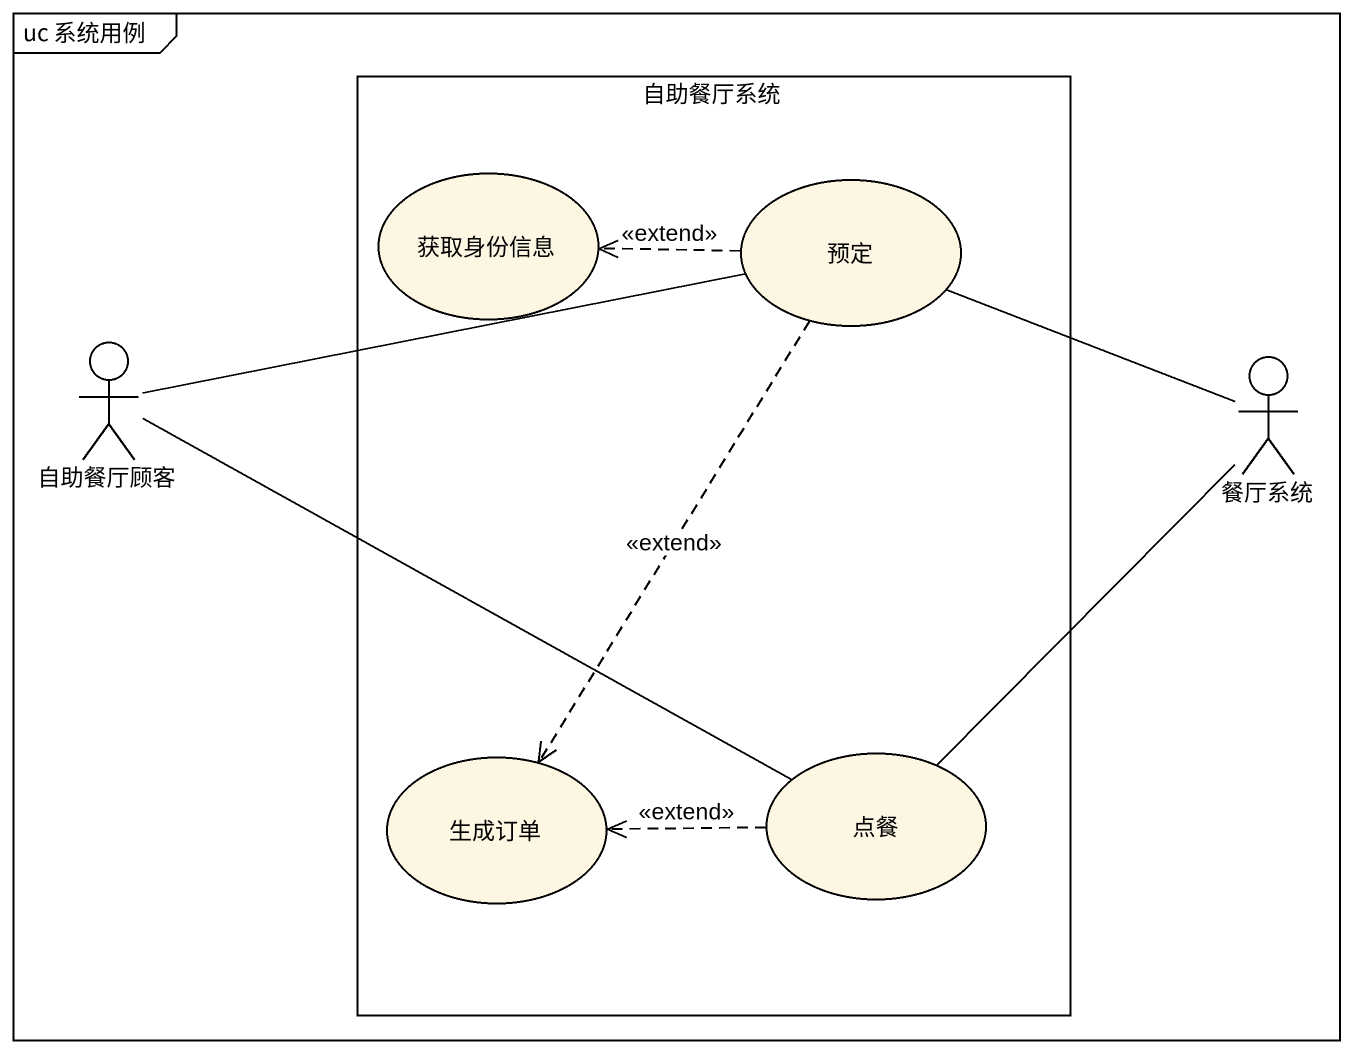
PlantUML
@startuml
mainframe uc 系统用例
rectangle 自助餐厅系统 {
  usecase 获取身份信息
  usecase 预定
  usecase 点餐
  usecase 生成订单
}
actor 自助餐厅顾客
actor 餐厅系统
预定 .left.> 获取身份信息 : <<extend>>
预定 -right- 餐厅系统
预定 ..> 生成订单 : <<extend>>
自助餐厅顾客 -right- 预定
自助餐厅顾客 -right- 点餐
点餐 -up- 餐厅系统
点餐 .left.> 生成订单 : <<extend>>
@enduml
